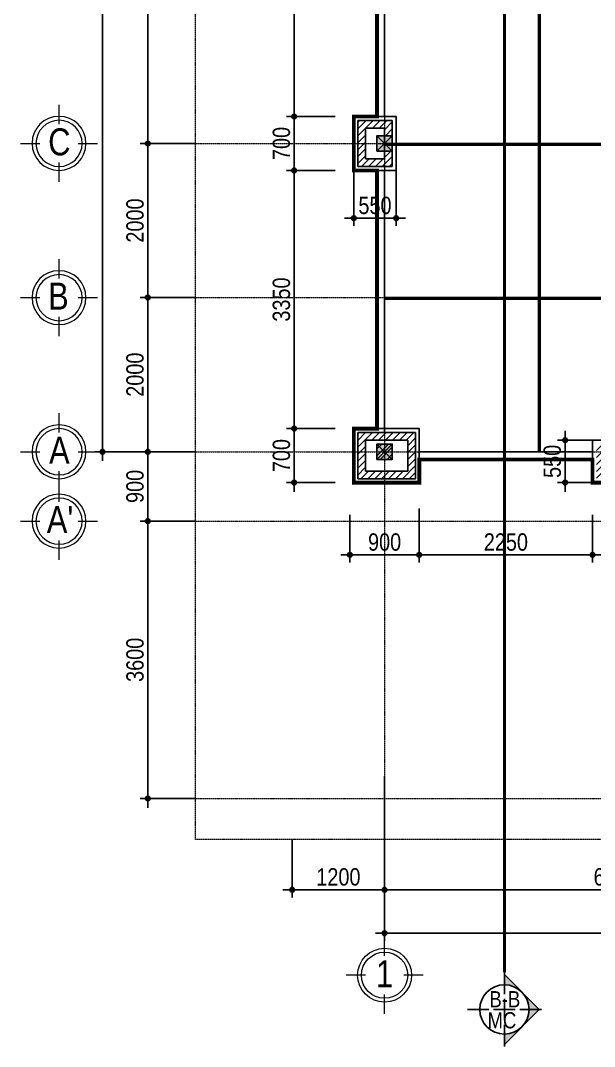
# Model space of a CAD drawing. Header units: millimetres. Extents: x 2297 to 44063, y 1595 to 26344.
# Drawn here: x 3103 to 10556, y 1595 to 14907 of the extents above; entities that cross this region are included whole.
import ezdxf
from ezdxf.enums import TextEntityAlignment as Align

# ---------------------------------------------------------------- set-up
doc = ezdxf.new("R2010")
doc.units = ezdxf.units.MM
doc.linetypes.add('ACAD_ISO10W100', pattern=[18, 12, -3, 0, -3])
doc.linetypes.add('DASHED2', pattern=[0.375, 0.25, -0.125])
for name, color, linetype in [('009', 251, 'Continuous'), ('daucat', 220, 'Continuous'), ('DIM', 1, 'Continuous'), ('KYHIEU', 3, 'Continuous'), ('TAGS', 60, 'Continuous'), ('TUONG', 131, 'Continuous'), ('WALL', 4, 'Continuous')]:
    doc.layers.add(name, color=color, linetype=linetype)
for name, color, linetype, lineweight in [('NET-THAY', 2, 'Continuous', 13), ('TEN TRUC', 3, 'Continuous', 18), ('TRUC', 24, 'Continuous', 0)]:
    doc.layers.add(name, color=color, linetype=linetype, lineweight=lineweight)
doc.styles.add('HEL-CONDENSE', font='')
doc.styles.get("Standard").update_dxf_attribs({"font": 'arial.ttf'})
doc.styles.add('VNI-HELVE-CONDENSE', font='')
doc.styles.add('VNI-HELVE-CONDENSEN', font='')
doc.styles.get('HEL-CONDENSE').set_extended_font_data('VNI-Helve-Condense')
doc.styles.get('VNI-HELVE-CONDENSE').set_extended_font_data('VNI-Helve-Condense')
doc.styles.get('VNI-HELVE-CONDENSEN').set_extended_font_data('VNI-Helve-Condense')
doc.dimstyles.new('D100', dxfattribs={"dimtxt": 225, "dimasz": 1.2, "dimexe": 100, "dimexo": 0, "dimgap": 50, "dimtad": 1, "dimdec": 0, "dimzin": 13, "dimdsep": 46, "dimtxsty": 'HEL-CONDENSE', "dimblk": 'D50', "dimcen": 0, "dimclrd": 1, "dimclre": 1, "dimclrt": 7, "dimadec": 0, "dimazin": 0, "dimtfac": 1, "dimtdec": 0, "dimtmove": 0, "dimatfit": 3, "dimldrblk": 'D50', "dimfxl": 1, "dimtolj": 1, "dimtzin": 13, "dimarcsym": 0})
doc.dimstyles.get("Standard").update_dxf_attribs({"dimtxt": 0.18, "dimasz": 0.18, "dimexe": 0.18, "dimexo": 0.0625, "dimgap": 0.09, "dimtad": 0, "dimtih": 1, "dimtoh": 1, "dimdec": 4, "dimzin": 0, "dimdsep": 46, "dimtxsty": 'Standard', "dimcen": 0.09, "dimadec": 0, "dimazin": 0, "dimtfac": 1, "dimtdec": 4, "dimtofl": 0, "dimtmove": 0, "dimatfit": 3, "dimfxl": 1, "dimtolj": 1, "dimtzin": 0, "dimarcsym": 0})
pattern_1 = [(45, (-1291592.29, -402006.06), (-44.9012806, 44.9012806), [])]

# ---------------------------------------------------------------- blocks, each defined once
blk = doc.blocks.new('D50')
at = {"layer": 'DIM'}
blk.add_hatch(color=256, dxfattribs=at).paths.add_polyline_path([(25, 0, 1), (-25, 0, 1)])
blk.add_line((25, 0), (100, 0), dxfattribs=at)
blk.add_circle((0, 0), 25, dxfattribs=at)
blk = doc.blocks.new('*D190')
at = {"layer": 'DEFPOINTS', "color": 0, "transparency": 16777216}
for p in [(7831, 4390), (13831, 4390), (13831, 3629)]:
    blk.add_point(p, dxfattribs=at)
at = {"layer": 'DIM', "color": 1, "lineweight": -2, "transparency": 16777216}
for p, q in [((7831, 4390), (7831, 3529)), ((13831, 4390), (13831, 3529)), ((7833, 3629), (13830, 3629))]:
    blk.add_line(p, q, dxfattribs=at)
at = {"layer": 'DIM', "color": 1, "lineweight": -2, "transparency": 16777216, "xscale": 1.199999999999999, "yscale": 1.199999999999999, "zscale": 1.199999999999999, "rotation": 180}
blk.add_blockref('D50', (7831, 3629), dxfattribs=at)
at = {"layer": 'DIM', "color": 1, "lineweight": -2, "transparency": 16777216, "xscale": 1.199999999999999, "yscale": 1.199999999999999, "zscale": 1.199999999999999}
blk.add_blockref('D50', (13831, 3629), dxfattribs=at)
at = {"layer": 'DIM', "color": 7, "transparency": 16777216, "insert": (10831, 3794), "char_height": 225, "attachment_point": 5, "style": 'HEL-CONDENSE'}
blk.add_mtext('\\A1;6000', dxfattribs=at)
blk = doc.blocks.new('A$C206177D3')
at = {"layer": 'TEN TRUC', "ltscale": 1000}
for p, q in [((-37, 240), (-37, 490)), ((-287, -10), (-537, -10)), ((463, -10), (213, -10)), ((-37, -510), (-37, -260))]:
    blk.add_line(p, q, dxfattribs=at)
blk.add_circle((-37, -10), 350, dxfattribs=at)
at = {"layer": 'TEN TRUC', "color": 254, "ltscale": 1000}
blk.add_circle((-37, -10), 300, dxfattribs=at)
blk = doc.blocks.new('*D183')
at = {"layer": 'DEFPOINTS', "color": 0, "transparency": 16777216}
for p in [(5377, 17312), (4756, 13312), (5377, 13312)]:
    blk.add_point(p, dxfattribs=at)
at = {"layer": 'DIM', "color": 1, "lineweight": -2, "transparency": 16777216}
for p, q in [((5377, 17312), (4656, 17312)), ((4756, 17310), (4756, 13313)), ((5377, 13312), (4656, 13312))]:
    blk.add_line(p, q, dxfattribs=at)
at = {"layer": 'DIM', "color": 1, "lineweight": -2, "transparency": 16777216, "xscale": 1.199999999999999, "yscale": 1.199999999999999, "zscale": 1.199999999999999}
for p, rotation in [((4756, 17312), 90), ((4756, 13312), 270)]:
    blk.add_blockref('D50', p, dxfattribs=dict(at, rotation=rotation))
at = {"layer": 'DIM', "color": 7, "transparency": 16777216, "insert": (4591, 15312), "char_height": 225, "attachment_point": 5, "rotation": 90, "style": 'HEL-CONDENSE'}
blk.add_mtext('\\A1;4000', dxfattribs=at)
blk = doc.blocks.new('*D184')
at = {"layer": 'DEFPOINTS', "color": 0, "transparency": 16777216}
for p in [(5377, 13312), (4756, 11312), (5377, 11312)]:
    blk.add_point(p, dxfattribs=at)
at = {"layer": 'DIM', "color": 1, "lineweight": -2, "transparency": 16777216}
for p, q in [((5377, 13312), (4656, 13312)), ((4756, 13310), (4756, 11313)), ((5377, 11312), (4656, 11312))]:
    blk.add_line(p, q, dxfattribs=at)
at = {"layer": 'DIM', "color": 1, "lineweight": -2, "transparency": 16777216, "xscale": 1.199999999999999, "yscale": 1.199999999999999, "zscale": 1.199999999999999}
for p, rotation in [((4756, 13312), 90), ((4756, 11312), 270)]:
    blk.add_blockref('D50', p, dxfattribs=dict(at, rotation=rotation))
at = {"layer": 'DIM', "color": 7, "transparency": 16777216, "insert": (4591, 12312), "char_height": 225, "attachment_point": 5, "rotation": 90, "style": 'HEL-CONDENSE'}
blk.add_mtext('\\A1;2000', dxfattribs=at)
blk = doc.blocks.new('*D185')
at = {"layer": 'DEFPOINTS', "color": 0, "transparency": 16777216}
for p in [(4168, 23312), (5377, 23312), (5377, 9312)]:
    blk.add_point(p, dxfattribs=at)
at = {"layer": 'DIM', "color": 1, "lineweight": -2, "transparency": 16777216}
for p, q in [((5377, 23312), (4068, 23312)), ((4168, 9313), (4168, 23310)), ((5377, 9312), (4068, 9312))]:
    blk.add_line(p, q, dxfattribs=at)
at = {"layer": 'DIM', "color": 1, "lineweight": -2, "transparency": 16777216, "xscale": 1.199999999999999, "yscale": 1.199999999999999, "zscale": 1.199999999999999}
for p, rotation in [((4168, 23312), 90), ((4168, 9312), 270)]:
    blk.add_blockref('D50', p, dxfattribs=dict(at, rotation=rotation))
at = {"layer": 'DIM', "color": 7, "transparency": 16777216, "insert": (4003, 16312), "char_height": 225, "attachment_point": 5, "rotation": 90, "style": 'HEL-CONDENSE'}
blk.add_mtext('\\A1;14000', dxfattribs=at)
blk = doc.blocks.new('*D186')
at = {"layer": 'DEFPOINTS', "color": 0, "transparency": 16777216}
for p in [(5377, 11312), (4756, 9312), (5377, 9312)]:
    blk.add_point(p, dxfattribs=at)
at = {"layer": 'DIM', "color": 1, "lineweight": -2, "transparency": 16777216}
for p, q in [((5377, 11312), (4656, 11312)), ((4756, 11310), (4756, 9313)), ((5377, 9312), (4656, 9312))]:
    blk.add_line(p, q, dxfattribs=at)
at = {"layer": 'DIM', "color": 1, "lineweight": -2, "transparency": 16777216, "xscale": 1.199999999999999, "yscale": 1.199999999999999, "zscale": 1.199999999999999}
for p, rotation in [((4756, 11312), 90), ((4756, 9312), 270)]:
    blk.add_blockref('D50', p, dxfattribs=dict(at, rotation=rotation))
at = {"layer": 'DIM', "color": 7, "transparency": 16777216, "insert": (4591, 10312), "char_height": 225, "attachment_point": 5, "rotation": 90, "style": 'HEL-CONDENSE'}
blk.add_mtext('\\A1;2000', dxfattribs=at)
blk = doc.blocks.new('*D187')
at = {"layer": 'DEFPOINTS', "color": 0, "transparency": 16777216}
for p in [(5377, 9312), (4756, 8412), (5377, 8412)]:
    blk.add_point(p, dxfattribs=at)
at = {"layer": 'DIM', "color": 1, "lineweight": -2, "transparency": 16777216}
for p, q in [((5377, 9312), (4656, 9312)), ((4756, 9310), (4756, 8413)), ((5377, 8412), (4656, 8412))]:
    blk.add_line(p, q, dxfattribs=at)
at = {"layer": 'DIM', "color": 1, "lineweight": -2, "transparency": 16777216, "xscale": 1.199999999999999, "yscale": 1.199999999999999, "zscale": 1.199999999999999}
for p, rotation in [((4756, 9312), 90), ((4756, 8412), 270)]:
    blk.add_blockref('D50', p, dxfattribs=dict(at, rotation=rotation))
at = {"layer": 'DIM', "color": 7, "transparency": 16777216, "insert": (4591, 8862), "char_height": 225, "attachment_point": 5, "rotation": 90, "style": 'HEL-CONDENSE'}
blk.add_mtext('\\A1;900', dxfattribs=at)
blk = doc.blocks.new('*D188')
at = {"layer": 'DEFPOINTS', "color": 0, "transparency": 16777216}
for p in [(5377, 8412), (4756, 4812), (5377, 4812)]:
    blk.add_point(p, dxfattribs=at)
at = {"layer": 'DIM', "color": 1, "lineweight": -2, "transparency": 16777216}
for p, q in [((5377, 8412), (4656, 8412)), ((4756, 8410), (4756, 4813)), ((5377, 4812), (4656, 4812))]:
    blk.add_line(p, q, dxfattribs=at)
at = {"layer": 'DIM', "color": 1, "lineweight": -2, "transparency": 16777216, "xscale": 1.199999999999999, "yscale": 1.199999999999999, "zscale": 1.199999999999999}
for p, rotation in [((4756, 8412), 90), ((4756, 4812), 270)]:
    blk.add_blockref('D50', p, dxfattribs=dict(at, rotation=rotation))
at = {"layer": 'DIM', "color": 7, "transparency": 16777216, "insert": (4591, 6612), "char_height": 225, "attachment_point": 5, "rotation": 90, "style": 'HEL-CONDENSE'}
blk.add_mtext('\\A1;3600', dxfattribs=at)
blk = doc.blocks.new('*D189')
at = {"layer": 'DEFPOINTS', "color": 0, "transparency": 16777216}
for p in [(6631, 4282), (7831, 4282), (6631, 3629)]:
    blk.add_point(p, dxfattribs=at)
at = {"layer": 'DIM', "color": 1, "lineweight": -2, "transparency": 16777216}
for p, q in [((6631, 4282), (6631, 3529)), ((7831, 4282), (7831, 3529)), ((7830, 3629), (6633, 3629))]:
    blk.add_line(p, q, dxfattribs=at)
at = {"layer": 'DIM', "color": 1, "lineweight": -2, "transparency": 16777216, "xscale": 1.199999999999999, "yscale": 1.199999999999999, "zscale": 1.199999999999999, "rotation": 180}
blk.add_blockref('D50', (6631, 3629), dxfattribs=at)
at = {"layer": 'DIM', "color": 1, "lineweight": -2, "transparency": 16777216, "xscale": 1.199999999999999, "yscale": 1.199999999999999, "zscale": 1.199999999999999}
blk.add_blockref('D50', (7831, 3629), dxfattribs=at)
at = {"layer": 'DIM', "color": 7, "transparency": 16777216, "insert": (7231, 3794), "char_height": 225, "attachment_point": 5, "style": 'HEL-CONDENSE'}
blk.add_mtext('\\A1;1200', dxfattribs=at)
blk = doc.blocks.new('A$C225A2996')
at = {"layer": 'WALL'}
blk.add_hatch(color=4, dxfattribs=at).paths.add_polyline_path([(531, 82), (731, 82), (731, 282), (531, 282)])
at = {"layer": 'WALL', "color": 4}
for p, q in [((531, 282), (731, 82)), ((531, 82), (731, 282))]:
    blk.add_line(p, q, dxfattribs=at)
blk.add_lwpolyline([(531, 82), (731, 82), (731, 282), (531, 282)], close=True, dxfattribs=at)
blk = doc.blocks.new('mc2')
at = {"layer": 'KYHIEU', "ltscale": 0.7}
h = blk.add_hatch(color=256, dxfattribs=at)
h.paths.add_polyline_path([(600, 400), (600, 566), (317, 283, -0.198912)])
h.paths.add_polyline_path([(200, 0, -0.198912), (317, 283), (34, 0)])
h.paths.add_polyline_path([(317, -283, -0.198912), (200, 0), (34, 0)])
h.paths.add_polyline_path([(600, -566), (600, -400, -0.198912), (317, -283)])
for p, q in [((600, 566), (34, 0)), ((600, 600), (600, 250)), ((600, -175), (600, 175)), ((0, 0), (350, 0)), ((600, -566), (34, 0)), ((775, 0), (425, 0)), ((1200, 0), (850, 0)), ((600, -600), (600, -250))]:
    blk.add_line(p, q, dxfattribs=at)
blk.add_circle((600, 0), 400, dxfattribs=at)
at = {"style": 'VNI-HELVE-CONDENSE'}
for height, p in [(300, (612, 182)), (225, (609, -187))]:
    blk.add_attdef('A', text='', height=height, dxfattribs=at).set_placement(p, align=Align.MIDDLE_CENTER)
blk = doc.blocks.new('*D149')
at = {"layer": 'DEFPOINTS', "color": 0, "transparency": 16777216}
for p in [(8281, 8577), (7381, 8494), (8281, 7974)]:
    blk.add_point(p, dxfattribs=at)
at = {"layer": 'DIM', "color": 1, "lineweight": -2, "transparency": 16777216}
for p, q in [((8281, 8577), (8281, 7874)), ((7381, 8494), (7381, 7874)), ((7383, 7974), (8280, 7974))]:
    blk.add_line(p, q, dxfattribs=at)
at = {"layer": 'DIM', "color": 1, "lineweight": -2, "transparency": 16777216, "xscale": 1.199999999999999, "yscale": 1.199999999999999, "zscale": 1.199999999999999, "rotation": 180}
blk.add_blockref('D50', (7381, 7974), dxfattribs=at)
at = {"layer": 'DIM', "color": 1, "lineweight": -2, "transparency": 16777216, "xscale": 1.199999999999999, "yscale": 1.199999999999999, "zscale": 1.199999999999999}
blk.add_blockref('D50', (8281, 7974), dxfattribs=at)
at = {"layer": 'DIM', "color": 7, "transparency": 16777216, "insert": (7831, 8139), "char_height": 225, "attachment_point": 5, "style": 'HEL-CONDENSE'}
blk.add_mtext('\\A1;900', dxfattribs=at)
blk = doc.blocks.new('*D150')
at = {"layer": 'DEFPOINTS', "color": 0, "transparency": 16777216}
for p in [(8281, 8577), (10531, 8494), (10531, 7974)]:
    blk.add_point(p, dxfattribs=at)
at = {"layer": 'DIM', "color": 1, "lineweight": -2, "transparency": 16777216}
for p, q in [((8281, 8577), (8281, 7874)), ((10531, 8494), (10531, 7874)), ((8283, 7974), (10530, 7974))]:
    blk.add_line(p, q, dxfattribs=at)
at = {"layer": 'DIM', "color": 1, "lineweight": -2, "transparency": 16777216, "xscale": 1.199999999999999, "yscale": 1.199999999999999, "zscale": 1.199999999999999, "rotation": 180}
blk.add_blockref('D50', (8281, 7974), dxfattribs=at)
at = {"layer": 'DIM', "color": 1, "lineweight": -2, "transparency": 16777216, "xscale": 1.199999999999999, "yscale": 1.199999999999999, "zscale": 1.199999999999999}
blk.add_blockref('D50', (10531, 7974), dxfattribs=at)
at = {"layer": 'DIM', "color": 7, "transparency": 16777216, "insert": (9406, 8139), "char_height": 225, "attachment_point": 5, "style": 'HEL-CONDENSE'}
blk.add_mtext('\\A1;2250', dxfattribs=at)
blk = doc.blocks.new('*D151')
at = {"layer": 'DEFPOINTS', "color": 0, "transparency": 16777216}
for p in [(10531, 8494), (11231, 8494), (11231, 7974)]:
    blk.add_point(p, dxfattribs=at)
at = {"layer": 'DIM', "color": 1, "lineweight": -2, "transparency": 16777216}
for p, q in [((10531, 8494), (10531, 7874)), ((11231, 8494), (11231, 7874)), ((10533, 7974), (11230, 7974))]:
    blk.add_line(p, q, dxfattribs=at)
at = {"layer": 'DIM', "color": 1, "lineweight": -2, "transparency": 16777216, "xscale": 1.199999999999999, "yscale": 1.199999999999999, "zscale": 1.199999999999999, "rotation": 180}
blk.add_blockref('D50', (10531, 7974), dxfattribs=at)
at = {"layer": 'DIM', "color": 1, "lineweight": -2, "transparency": 16777216, "xscale": 1.199999999999999, "yscale": 1.199999999999999, "zscale": 1.199999999999999}
blk.add_blockref('D50', (11231, 7974), dxfattribs=at)
at = {"layer": 'DIM', "color": 7, "transparency": 16777216, "insert": (10881, 8139), "char_height": 225, "attachment_point": 5, "style": 'HEL-CONDENSE'}
blk.add_mtext('\\A1;700', dxfattribs=at)
blk = doc.blocks.new('*D177')
at = {"layer": 'DEFPOINTS', "color": 0, "transparency": 16777216}
for p in [(7191, 16962), (6657, 13662), (7191, 13662)]:
    blk.add_point(p, dxfattribs=at)
at = {"layer": 'DIM', "color": 1, "lineweight": -2, "transparency": 16777216}
for p, q in [((7191, 16962), (6557, 16962)), ((6657, 16960), (6657, 13663)), ((7191, 13662), (6557, 13662))]:
    blk.add_line(p, q, dxfattribs=at)
at = {"layer": 'DIM', "color": 1, "lineweight": -2, "transparency": 16777216, "xscale": 1.199999999999999, "yscale": 1.199999999999999, "zscale": 1.199999999999999}
for p, rotation in [((6657, 16962), 90), ((6657, 13662), 270)]:
    blk.add_blockref('D50', p, dxfattribs=dict(at, rotation=rotation))
at = {"layer": 'DIM', "color": 7, "transparency": 16777216, "insert": (6492, 15312), "char_height": 225, "attachment_point": 5, "rotation": 90, "style": 'HEL-CONDENSE'}
blk.add_mtext('\\A1;3300', dxfattribs=at)
blk = doc.blocks.new('*D178')
at = {"layer": 'DEFPOINTS', "color": 0, "transparency": 16777216}
for p in [(7191, 13662), (6657, 12962), (7191, 12962)]:
    blk.add_point(p, dxfattribs=at)
at = {"layer": 'DIM', "color": 1, "lineweight": -2, "transparency": 16777216}
for p, q in [((7191, 13662), (6557, 13662)), ((6657, 13660), (6657, 12963)), ((7191, 12962), (6557, 12962))]:
    blk.add_line(p, q, dxfattribs=at)
at = {"layer": 'DIM', "color": 1, "lineweight": -2, "transparency": 16777216, "xscale": 1.199999999999999, "yscale": 1.199999999999999, "zscale": 1.199999999999999}
for p, rotation in [((6657, 13662), 90), ((6657, 12962), 270)]:
    blk.add_blockref('D50', p, dxfattribs=dict(at, rotation=rotation))
at = {"layer": 'DIM', "color": 7, "transparency": 16777216, "insert": (6492, 13312), "char_height": 225, "attachment_point": 5, "rotation": 90, "style": 'HEL-CONDENSE'}
blk.add_mtext('\\A1;700', dxfattribs=at)
blk = doc.blocks.new('*D179')
at = {"layer": 'DEFPOINTS', "color": 0, "transparency": 16777216}
for p in [(7191, 12962), (6657, 9612), (7191, 9612)]:
    blk.add_point(p, dxfattribs=at)
at = {"layer": 'DIM', "color": 1, "lineweight": -2, "transparency": 16777216}
for p, q in [((7191, 12962), (6557, 12962)), ((6657, 12960), (6657, 9613)), ((7191, 9612), (6557, 9612))]:
    blk.add_line(p, q, dxfattribs=at)
at = {"layer": 'DIM', "color": 1, "lineweight": -2, "transparency": 16777216, "xscale": 1.199999999999999, "yscale": 1.199999999999999, "zscale": 1.199999999999999}
for p, rotation in [((6657, 12962), 90), ((6657, 9612), 270)]:
    blk.add_blockref('D50', p, dxfattribs=dict(at, rotation=rotation))
at = {"layer": 'DIM', "color": 7, "transparency": 16777216, "insert": (6492, 11287), "char_height": 225, "attachment_point": 5, "rotation": 90, "style": 'HEL-CONDENSE'}
blk.add_mtext('\\A1;3350', dxfattribs=at)
blk = doc.blocks.new('*D180')
at = {"layer": 'DEFPOINTS', "color": 0, "transparency": 16777216}
for p in [(7191, 9612), (6657, 8912), (7191, 8912)]:
    blk.add_point(p, dxfattribs=at)
at = {"layer": 'DIM', "color": 1, "lineweight": -2, "transparency": 16777216}
for p, q in [((7191, 9612), (6557, 9612)), ((6657, 9610), (6657, 8913)), ((7191, 8912), (6557, 8912))]:
    blk.add_line(p, q, dxfattribs=at)
at = {"layer": 'DIM', "color": 1, "lineweight": -2, "transparency": 16777216, "xscale": 1.199999999999999, "yscale": 1.199999999999999, "zscale": 1.199999999999999}
for p, rotation in [((6657, 9612), 90), ((6657, 8912), 270)]:
    blk.add_blockref('D50', p, dxfattribs=dict(at, rotation=rotation))
at = {"layer": 'DIM', "color": 7, "transparency": 16777216, "insert": (6492, 9262), "char_height": 225, "attachment_point": 5, "rotation": 90, "style": 'HEL-CONDENSE'}
blk.add_mtext('\\A1;700', dxfattribs=at)
blk = doc.blocks.new('*D104')
at = {"layer": '009', "color": 1, "lineweight": -2, "transparency": 16777216}
for p, q in [((7831, 5104), (7831, 2964)), ((40831, 4812), (40831, 2964)), ((40830, 3064), (7833, 3064))]:
    blk.add_line(p, q, dxfattribs=at)
at = {"layer": 'DEFPOINTS', "color": 0, "transparency": 16777216}
for p in [(7831, 5104), (40831, 4812), (7831, 3064)]:
    blk.add_point(p, dxfattribs=at)
at = {"layer": '009', "color": 1, "lineweight": -2, "transparency": 16777216, "xscale": 1.199999999999999, "yscale": 1.199999999999999, "zscale": 1.199999999999999, "rotation": 180}
blk.add_blockref('D50', (7831, 3064), dxfattribs=at)
at = {"layer": '009', "color": 1, "lineweight": -2, "transparency": 16777216, "xscale": 1.199999999999999, "yscale": 1.199999999999999, "zscale": 1.199999999999999}
blk.add_blockref('D50', (40831, 3064), dxfattribs=at)
at = {"layer": '009', "color": 7, "transparency": 16777216, "insert": (24331, 3229), "char_height": 225, "attachment_point": 5, "style": 'HEL-CONDENSE'}
blk.add_mtext('\\A1;33000', dxfattribs=at)
blk = doc.blocks.new('*D109')
at = {"layer": '009', "color": 1, "lineweight": -2, "transparency": 16777216}
for p, q in [((7431, 12962), (7431, 12242)), ((7981, 12962), (7981, 12242)), ((7433, 12342), (7980, 12342))]:
    blk.add_line(p, q, dxfattribs=at)
at = {"layer": 'DEFPOINTS', "color": 0, "transparency": 16777216}
for p in [(7431, 12962), (7981, 12962), (7981, 12342)]:
    blk.add_point(p, dxfattribs=at)
at = {"layer": '009', "color": 1, "lineweight": -2, "transparency": 16777216, "xscale": 1.199999999999999, "yscale": 1.199999999999999, "zscale": 1.199999999999999, "rotation": 180}
blk.add_blockref('D50', (7431, 12342), dxfattribs=at)
at = {"layer": '009', "color": 1, "lineweight": -2, "transparency": 16777216, "xscale": 1.199999999999999, "yscale": 1.199999999999999, "zscale": 1.199999999999999}
blk.add_blockref('D50', (7981, 12342), dxfattribs=at)
at = {"layer": '009', "color": 7, "transparency": 16777216, "insert": (7706, 12507), "char_height": 225, "attachment_point": 5, "style": 'HEL-CONDENSE'}
blk.add_mtext('\\A1;550', dxfattribs=at)
blk = doc.blocks.new('*D110')
at = {"layer": '009', "color": 1, "lineweight": -2, "transparency": 16777216}
for p, q in [((10531, 9462), (10074, 9462)), ((10174, 9460), (10174, 8913)), ((10531, 8912), (10074, 8912))]:
    blk.add_line(p, q, dxfattribs=at)
at = {"layer": 'DEFPOINTS', "color": 0, "transparency": 16777216}
for p in [(10531, 9462), (10174, 8912), (10531, 8912)]:
    blk.add_point(p, dxfattribs=at)
at = {"layer": '009', "color": 1, "lineweight": -2, "transparency": 16777216, "xscale": 1.199999999999999, "yscale": 1.199999999999999, "zscale": 1.199999999999999}
for p, rotation in [((10174, 9462), 90), ((10174, 8912), 270)]:
    blk.add_blockref('D50', p, dxfattribs=dict(at, rotation=rotation))
at = {"layer": '009', "color": 7, "transparency": 16777216, "insert": (10009, 9187), "char_height": 225, "attachment_point": 5, "rotation": 90, "style": 'HEL-CONDENSE'}
blk.add_mtext('\\A1;550', dxfattribs=at)

msp = doc.modelspace()

# ---------------------------------------------------------------- hatches: boundary and pattern name
at = {"layer": '009'}
h = msp.add_hatch(dxfattribs=at)
h.set_pattern_fill('ANSI31', color=256, scale=20, style=0)
h.set_pattern_definition(pattern_1)
h.paths.add_polyline_path([(7581.404, 17511.581), (7831.404, 17511.581), (7831.404, 17411.581), (7931.404, 17411.581), (7931.404, 17611.581), (7481.404, 17611.581), (7481.404, 17011.581), (7931.404, 17011.581), (7931.404, 17211.581), (7831.404, 17211.581), (7831.404, 17111.581), (7581.404, 17111.581)])
h.paths.add_polyline_path([(7481.404, 13011.581), (7931.404, 13011.581), (7931.404, 13211.581), (7831.404, 13211.581), (7831.404, 13111.581), (7581.404, 13111.581), (7581.404, 13511.581), (7831.404, 13511.581), (7831.404, 13411.581), (7931.404, 13411.581), (7931.404, 13611.581), (7481.404, 13611.581)])
h = msp.add_hatch(dxfattribs=at)
h.set_pattern_fill('ANSI31', color=256, scale=20, style=0)
h.set_pattern_definition(pattern_1)
h.paths.add_polyline_path([(8231.404, 9561.581), (7481.404, 9561.581), (7481.404, 8961.581), (8231.404, 8961.581)])
h.paths.add_polyline_path([(8131.404, 9461.581), (8131.404, 9061.581), (7581.404, 9061.581), (7581.404, 9461.581)], flags=16)
h.paths.add_polyline_path([(7931.404, 9411.581), (7931.404, 9211.581), (7731.404, 9211.581), (7731.404, 9411.581)], flags=0)
h.paths.add_polyline_path([(10581.404, 9411.581), (10581.404, 8961.581), (11181.404, 8961.581), (11181.404, 9411.581)])
h.paths.add_polyline_path([(10681.404, 9311.581), (11081.404, 9311.581), (11081.404, 9061.581), (10681.404, 9061.581)], flags=16)
h.paths.add_polyline_path([(13531.404, 9561.581), (13531.404, 8961.581), (14131.404, 8961.581), (14131.404, 9561.581)])
h.paths.add_polyline_path([(13631.404, 9461.581), (14031.404, 9461.581), (14031.404, 9061.581), (13631.404, 9061.581)], flags=16)
h.paths.add_polyline_path([(13731.404, 9411.581), (13931.404, 9411.581), (13931.404, 9211.581), (13731.404, 9211.581)], flags=0)

# ---------------------------------------------------------------- linework, layer by layer
for points in [[(9831.404, 9311.581), (9831.404, 23211.581)], [(9851.404, 9311.581), (9851.404, 23211.581)], [(7731.404, 13661.581), (7731.404, 16961.581)], [(7831.404, 13661.581), (7831.404, 16961.581)], [(7831.404, 13311.581), (13931.404, 13311.581)], [(7831.404, 13291.581), (13931.404, 13291.581)], [(7731.404, 9611.581), (7731.404, 12961.581)], [(7831.404, 9561.581), (7831.404, 12961.581)], [(7831.404, 11311.581), (13831.404, 11311.581)], [(7831.404, 11291.581), (13831.404, 11291.581)], [(10531.404, 9311.581), (8281.404, 9311.581)], [(10531.404, 9211.581), (8281.404, 9211.581)]]:
    msp.add_lwpolyline(points)
at = {"const_width": 50}
msp.add_lwpolyline([(17181.404, 12911.581), (16481.404, 12911.581), (13931.404, 12961.581), (13931.404, 9611.581), (14181.404, 9611.581), (14181.404, 8911.581), (11231.404, 8911.581), (10531.404, 8911.581), (10531.404, 9211.581), (8281.404, 9211.581), (8281.404, 8911.581), (7431.404, 8911.581), (7431.404, 9611.581), (7731.404, 9611.581), (7731.404, 12961.581), (7431.404, 12961.581), (7431.404, 13661.581), (7731.404, 13661.581), (7731.404, 16961.581)], dxfattribs=at)
at = {"layer": 'daucat', "linetype": 'DASHED2', "ltscale": 2000, "const_width": 40}
msp.add_lwpolyline([(9386.519, 25383.838), (9386.519, 2554.675)], dxfattribs=at)
at = {"layer": 'NET-THAY', "linetype": 'ByBlock', "lineweight": -2}
for points in [[(7431.404, 13661.581), (7981.404, 13661.581), (7981.404, 12961.581), (7431.404, 12961.581)], [(7431.404, 9611.581), (8281.404, 9611.581), (8281.404, 8911.581), (7431.404, 8911.581)], [(10531.404, 9461.581), (11231.404, 9461.581), (11231.404, 8911.581), (10531.404, 8911.581)]]:
    msp.add_lwpolyline(points, close=True, dxfattribs=at)
at = {"layer": 'TRUC', "linetype": 'ACAD_ISO10W100', "ltscale": 0.2}
msp.add_lwpolyline([(5377.419, 25383.838), (43147.731, 25383.838), (43147.731, 4281.809), (5377.419, 4281.809)], close=True, dxfattribs=at)
for points in [[(7831.404, 25383.838), (7831.404, 4281.809)], [(5377.419, 13311.581), (43147.731, 13311.581)], [(5377.419, 11311.581), (43147.731, 11311.581)], [(5377.419, 11311.581), (43147.731, 11311.581)], [(5377.419, 9311.581), (43147.731, 9311.581)], [(5377.419, 8411.581), (43147.731, 8411.581)], [(5377.419, 4811.581), (43147.731, 4811.581)]]:
    msp.add_lwpolyline(points, dxfattribs=at)
at = {"layer": 'TUONG'}
for p, q in [((7481.404, 13011.581), (7481.404, 13611.581)), ((7481.404, 13611.581), (7931.404, 13611.581)), ((7931.404, 13611.581), (7931.404, 13011.581)), ((7581.404, 13111.581), (7581.404, 13511.581)), ((7581.404, 13511.581), (7831.404, 13511.581)), ((7831.404, 13511.581), (7831.404, 13111.581)), ((7831.404, 13111.581), (7581.404, 13111.581)), ((7931.404, 13011.581), (7481.404, 13011.581)), ((8231.404, 9561.581), (8231.404, 8961.581)), ((8131.404, 9061.581), (7581.404, 9061.581)), ((8231.404, 8961.581), (7481.404, 8961.581))]:
    msp.add_line(p, q, dxfattribs=at)
at = {"layer": 'TUONG', "color": 4}
for p, q in [((8231.404, 9561.581), (7481.404, 9561.581)), ((7481.404, 9561.581), (7481.404, 8961.581)), ((8131.404, 9461.581), (7581.404, 9461.581)), ((7581.404, 9461.581), (7581.404, 9061.581)), ((8131.404, 9061.581), (8131.404, 9461.581))]:
    msp.add_line(p, q, dxfattribs=at)

# ---------------------------------------------------------------- block references
at = {"layer": 'KYHIEU', "ltscale": 0.7}
ref = msp.add_blockref('mc2', (9866.519, 2074.675), dxfattribs=dict(at, xscale=0.8000000007450581, yscale=0.7999999995809048, zscale=0.8, rotation=180))
ref.add_attrib('A', 'MC', dxfattribs={"layer": '0', "height": 210, "style": 'VNI-HELVE-CONDENSE'}).set_placement((9354.349, 1934.675), align=Align.MIDDLE_CENTER)
ref.add_attrib('A', 'B-B', dxfattribs={"layer": '0', "height": 210, "style": 'VNI-HELVE-CONDENSE'}).set_placement((9392.157, 2207.781), align=Align.MIDDLE_CENTER)
at = {"layer": 'TAGS', "ltscale": 1000}
ref = msp.add_blockref('A$C206177D3', (3566.825, 13323.481), dxfattribs=dict(at, xscale=-1))
ref.add_attrib('A', 'C', dxfattribs={"color": 7, "ltscale": 1000, "height": 350, "style": 'VNI-HELVE-CONDENSEN'}).set_placement((3607.929, 13157.842), align=Align.CENTER)
ref = msp.add_blockref('A$C206177D3', (3566.825, 11321.435), dxfattribs=dict(at, xscale=-1))
ref.add_attrib('A', 'B', dxfattribs={"color": 7, "ltscale": 1000, "height": 350, "style": 'VNI-HELVE-CONDENSEN'}).set_placement((3595.796, 11155.797), align=Align.CENTER)
ref = msp.add_blockref('A$C206177D3', (3566.825, 9321.435), dxfattribs=dict(at, xscale=-1))
ref.add_attrib('A', 'A', dxfattribs={"color": 7, "ltscale": 1000, "height": 350, "style": 'VNI-HELVE-CONDENSEN'}).set_placement((3607.929, 9155.797), align=Align.CENTER)
ref = msp.add_blockref('A$C206177D3', (3566.825, 8421.435), dxfattribs=dict(at, xscale=-1))
ref.add_attrib('A', "A'", dxfattribs={"color": 7, "ltscale": 1000, "height": 350, "style": 'VNI-HELVE-CONDENSEN'}).set_placement((3617.002, 8255.797), align=Align.CENTER)
ref = msp.add_blockref('A$C206177D3', (7868.025, 2529.488), dxfattribs=at)
ref.add_attrib('A', '1', dxfattribs={"color": 7, "ltscale": 1000, "height": 350, "style": 'VNI-HELVE-CONDENSEN'}).set_placement((7829.721, 2363.85), align=Align.CENTER)
at = {"layer": 'TUONG', "color": 4}
for p in [(7200.013, 13129.948), (7200.013, 9129.948)]:
    msp.add_blockref('A$C225A2996', p, dxfattribs=at)

# ---------------------------------------------------------------- dimensions: what is measured, and where the dimension line sits
at = {"layer": '009'}
for base, p1, p2, picture, middle in [((7981.404, 12341.67), (7431.404, 12961.581), (7981.404, 12961.581), '*D109', (7706.404, 12506.57)), ((7831.404, 3063.942), (40831.404, 4811.581), (7831.404, 5103.942), '*D104', (24331.404, 3228.842))]:
    dim = msp.add_linear_dim(base=base, p1=p1, p2=p2, dimstyle='D100', dxfattribs=at)
    dim.commit()
    dim.dimension.update_dxf_attribs({"geometry": picture, "text_midpoint": middle})
dim = msp.add_linear_dim(base=(10174.139, 8911.581), p1=(10531.404, 9461.581), p2=(10531.404, 8911.581), angle=90, dimstyle='D100', dxfattribs=at)
dim.commit()
dim.dimension.update_dxf_attribs({"geometry": '*D110', "text_midpoint": (10009.239, 9186.581)})
at = {"layer": 'DIM'}
for p1, p2, distance, picture, middle in [((5377.419, 9311.581), (5377.419, 23311.581), 1209.184, '*D185', (4003.335, 16311.581)), ((7831.404, 4390.448), (13831.404, 4390.448), -761.604, '*D190', (10831.404, 3793.744))]:
    dim = msp.add_aligned_dim(p1=p1, p2=p2, distance=distance, dimstyle='D100', dxfattribs=at)
    dim.commit()
    dim.dimension.update_dxf_attribs({"geometry": picture, "text_midpoint": middle})
for base, p1, p2, dimstyle, override, picture, middle in [((4755.559, 13311.581), (5377.419, 17311.581), (5377.419, 13311.581), 'D100', {"dimtmove": 1}, '*D183', (4590.659, 15311.581)), ((6656.513, 13661.581), (7191.41, 16961.581), (7191.41, 13661.581), 'D100', {"dimtmove": 1}, '*D177', (6491.613, 15311.581)), ((6656.513, 12961.581), (7191.41, 13661.581), (7191.41, 12961.581), 'D100', {"dimtmove": 1}, '*D178', (6491.613, 13311.581)), ((4755.559, 11311.581), (5377.419, 13311.581), (5377.419, 11311.581), 'D100', {"dimtmove": 1}, '*D184', (4590.659, 12311.581)), ((6656.513, 9611.581), (7191.41, 12961.581), (7191.41, 9611.581), 'D100', {"dimtmove": 1}, '*D179', (6491.613, 11286.581)), ((4755.559, 9311.581), (5377.419, 11311.581), (5377.419, 9311.581), 'D100', {"dimtmove": 1}, '*D186', (4590.659, 10311.581)), ((6656.513, 8911.581), (7191.41, 9611.581), (7191.41, 8911.581), 'D100', {"dimtmove": 1}, '*D180', (6491.613, 9261.581)), ((4755.559, 8411.581), (5377.419, 9311.581), (5377.419, 8411.581), 'D100', {"dimtmove": 1}, '*D187', (4590.659, 8861.581)), ((4755.559, 4811.581), (5377.419, 8411.581), (5377.419, 4811.581), 'Standard', {"dimtxt": 225, "dimasz": 1.2, "dimexe": 100, "dimexo": 0, "dimgap": 50, "dimtad": 1, "dimtih": 0, "dimtoh": 0, "dimdec": 2, "dimzin": 13, "dimtxsty": 'HEL-CONDENSE', "dimblk": 'D50', "dimcen": 0, "dimclrd": 1, "dimclre": 1, "dimclrt": 7, "dimtdec": 2, "dimtofl": 1, "dimldrblk": 'D50', "dimtzin": 13}, '*D188', (4590.659, 6611.581))]:
    dim = msp.add_linear_dim(base=base, p1=p1, p2=p2, angle=90, dimstyle=dimstyle, override=override, dxfattribs=at)
    dim.commit()
    dim.dimension.update_dxf_attribs({"geometry": picture, "text_midpoint": middle})
dim = msp.add_linear_dim(base=(8281.404, 7974.121), p1=(7381.404, 8493.536), p2=(8281.404, 8576.651), dimstyle='D100', dxfattribs=at)
dim.commit()
dim.dimension.update_dxf_attribs({"geometry": '*D149', "text_midpoint": (7831.404, 8139.021)})
for base, p1, p2, dimstyle, override, picture, middle in [((10531.404, 7974.121), (8281.404, 8576.651), (10531.404, 8493.536), 'D100', {"dimtmove": 1}, '*D150', (9406.404, 8139.021)), ((11231.404, 7974.121), (10531.404, 8493.536), (11231.404, 8493.536), 'D100', {"dimtmove": 1}, '*D151', (10881.404, 8139.021)), ((6631.404, 3628.844), (7831.404, 4281.809), (6631.404, 4281.809), 'Standard', {"dimtxt": 225, "dimasz": 1.2, "dimexe": 100, "dimexo": 0, "dimgap": 50, "dimtad": 1, "dimtih": 0, "dimtoh": 0, "dimdec": 2, "dimzin": 13, "dimtxsty": 'HEL-CONDENSE', "dimblk": 'D50', "dimcen": 0, "dimclrd": 1, "dimclre": 1, "dimclrt": 7, "dimtdec": 2, "dimtofl": 1, "dimldrblk": 'D50', "dimtzin": 13}, '*D189', (7231.404, 3793.744))]:
    dim = msp.add_linear_dim(base=base, p1=p1, p2=p2, dimstyle=dimstyle, override=override, dxfattribs=at)
    dim.commit()
    dim.dimension.update_dxf_attribs({"geometry": picture, "text_midpoint": middle})

doc.saveas('drawing.dxf')
